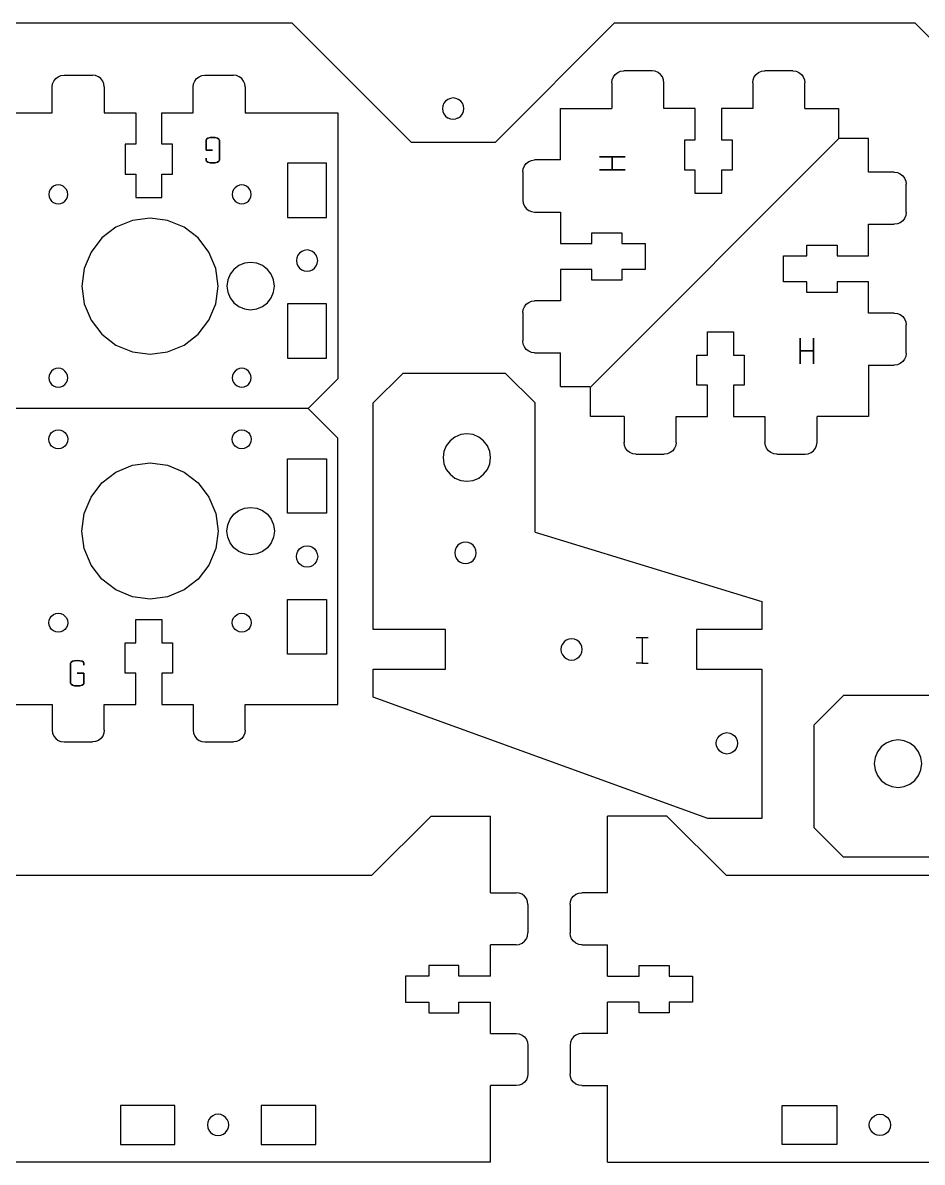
# Model space of a CAD drawing. Extents: x -950 to 1013, y 49 to 1405.
# Drawn here: x -221 to 210, y 49 to 594 of the extents above; entities that cross this region are included whole.
import ezdxf

# ---------------------------------------------------------------- set-up
doc = ezdxf.new("R2010")
doc.units = 0
doc.layers.get('0').update_dxf_attribs({"linetype": 'CONTINUOUS'})

msp = doc.modelspace()

# ---------------------------------------------------------------- linework, layer by layer
at = {"color": 4}
for points in [[(-235.699231, 594.461693), (-91.908689, 594.461693)], [(-34.783358, 537.336363), (-91.908689, 594.461693)], [(62.714801, 594.461693), (5.589474, 537.336363)], [(62.714801, 594.461693), (206.505343, 594.461693)], [(263.198239, 537.768805), (206.505343, 594.461693)], [(-34.783358, 537.336363), (5.589474, 537.336363)]]:
    msp.add_lwpolyline(points, dxfattribs=at)
at = {"color": 5}
for points in [[(-204.947504, 567.709197), (-203.773351, 568.610155)], [(-203.773351, 568.610155), (-202.406031, 569.176515)], [(-202.406031, 569.176515), (-200.938711, 569.369699), (-187.332423, 569.369699)], [(-185.865103, 569.176515), (-187.332423, 569.369699)], [(-184.497775, 568.610155), (-185.865103, 569.176515)], [(-183.323625, 567.709197), (-184.497775, 568.610155)], [(-137.482968, 567.709197), (-136.308815, 568.610155)], [(-136.308815, 568.610155), (-134.941487, 569.176515)], [(-134.941487, 569.176515), (-133.474167, 569.369699), (-119.867887, 569.369699)], [(-118.400567, 569.176515), (-119.867887, 569.369699)], [(-117.033239, 568.610155), (-118.400567, 569.176515)], [(-115.859095, 567.709197), (-117.033239, 568.610155)], [(61.573487, 567.206283), (62.139846, 568.573611)], [(62.139846, 568.573611), (63.040807, 569.747755)], [(63.040807, 569.747755), (64.214952, 570.648717)], [(64.214952, 570.648717), (65.58228, 571.215076)], [(65.58228, 571.215076), (67.0496, 571.408251)], [(82.123209, 571.215076), (80.655888, 571.408251), (67.0496, 571.408251)], [(83.490528, 570.648717), (82.123209, 571.215076)], [(84.664681, 569.747755), (83.490528, 570.648717)], [(85.565634, 568.573611), (84.664681, 569.747755)], [(86.132002, 567.206283), (85.565634, 568.573611)], [(129.038018, 567.206283), (129.604385, 568.573611)], [(129.604385, 568.573611), (130.505335, 569.747755)], [(130.505335, 569.747755), (131.679487, 570.648717)], [(131.679487, 570.648717), (133.046816, 571.215076)], [(133.046816, 571.215076), (134.514136, 571.408251)], [(148.120424, 571.408251), (134.514136, 571.408251)], [(148.120424, 571.408251), (149.587744, 571.215076)], [(149.587744, 571.215076), (150.955064, 570.648717)], [(150.955064, 570.648717), (152.129217, 569.747755)], [(152.129217, 569.747755), (153.030175, 568.573611)], [(153.030175, 568.573611), (153.596537, 567.206283)], [(-206.608, 563.700405), (-206.414824, 565.167725)], [(-206.608, 551.369699), (-206.608, 563.700405)], [(-206.414824, 565.167725), (-205.848456, 566.535053)], [(-205.848456, 566.535053), (-204.947504, 567.709197)], [(-182.422673, 566.535053), (-183.323625, 567.709197)], [(-181.856305, 565.167725), (-182.422673, 566.535053)], [(-181.663129, 563.700405), (-181.856305, 565.167725)], [(-181.663129, 563.700405), (-181.663129, 551.369699)], [(-139.143464, 563.700405), (-138.950289, 565.167725)], [(-139.143464, 551.369699), (-139.143464, 563.700405)], [(-138.950289, 565.167725), (-138.383921, 566.535053)], [(-138.383921, 566.535053), (-137.482968, 567.709197)], [(-114.958137, 566.535053), (-115.859095, 567.709197)], [(-114.391778, 565.167725), (-114.958137, 566.535053)], [(-114.198594, 563.700405), (-114.391778, 565.167725)], [(-114.198594, 563.700405), (-114.198594, 551.369699)], [(61.380312, 565.738962), (61.573487, 567.206283)], [(61.380312, 565.738962), (61.380312, 553.40826)], [(86.325177, 565.738962), (86.132002, 567.206283)], [(86.325177, 553.40826), (86.325177, 565.738962)], [(128.844839, 565.738962), (129.038018, 567.206283)], [(128.844839, 565.738962), (128.844839, 553.40826)], [(153.596537, 567.206283), (153.789713, 565.738962)], [(153.789713, 553.40826), (153.789713, 565.738962)], [(36.718898, 528.746837), (36.718898, 553.40826)], [(36.718898, 553.40826), (61.380312, 553.40826)], [(101.348793, 553.40826), (86.325177, 553.40826)], [(101.348793, 538.384643), (101.348793, 553.40826)], [(128.844839, 553.40826), (113.82124, 553.40826)], [(113.82124, 553.40826), (113.82124, 538.384643)], [(153.789713, 553.40826), (169.939032, 553.40826)], [(169.939032, 553.40826), (169.939032, 539.23142)], [(-251.324535, 409.637461), (-251.324526, 551.369699), (-206.608, 551.369699)], [(-181.663129, 551.369699), (-166.639527, 551.369699)], [(-166.639527, 551.369699), (-166.639527, 536.346085)], [(-154.167072, 551.369699), (-139.143464, 551.369699)], [(-149.064721, 536.346085), (-154.167072, 536.346085), (-154.167072, 551.369699)], [(-114.198594, 551.369699), (-69.907292, 551.369699)], [(-69.907292, 551.369699), (-69.907292, 423.810683)], [(-166.639527, 536.346085), (-171.741889, 536.346085)], [(-171.741889, 536.346085), (-171.741889, 521.889395), (-166.639527, 521.889395)], [(-149.064721, 521.889395), (-149.064721, 536.346085)], [(96.246431, 523.927956), (96.246431, 538.384643)], [(96.246431, 538.384643), (101.348793, 538.384643)], [(113.82124, 538.384643), (118.923599, 538.384643)], [(118.923599, 538.384643), (118.923599, 523.927956)], [(184.297961, 538.990747), (170.113399, 538.990747)], [(184.297961, 522.853203), (184.297961, 538.990747)], [(18.718903, 523.077548), (18.912082, 524.544869)], [(18.912082, 524.544869), (19.478441, 525.912188)], [(19.478441, 525.912188), (20.379398, 527.086341)], [(20.379398, 527.086341), (21.553551, 527.98729)], [(21.553551, 527.98729), (22.920871, 528.553661)], [(22.920871, 528.553661), (24.388191, 528.746837)], [(36.718898, 528.746837), (24.388191, 528.746837)], [(-166.639527, 521.889395), (-166.639527, 510.692548)], [(-154.167072, 510.692548), (-154.167072, 521.889395)], [(-154.167072, 521.889395), (-149.064721, 521.889395)], [(18.718903, 523.077548), (18.718903, 509.47126)], [(101.348793, 523.927956), (96.246431, 523.927956)], [(101.348793, 512.731109), (101.348793, 523.927956)], [(113.82124, 523.927956), (113.82124, 512.731109)], [(118.923599, 523.927956), (113.82124, 523.927956)], [(196.628664, 522.853203), (184.297961, 522.853203)], [(196.628664, 522.853203), (198.095984, 522.660028)], [(198.095984, 522.660028), (199.463304, 522.093668)], [(199.463304, 522.093668), (200.637456, 521.192707)], [(200.637456, 521.192707), (201.538409, 520.018563)], [(201.538409, 520.018563), (202.104777, 518.651235)], [(202.104777, 518.651235), (202.297952, 517.183917)], [(202.297952, 503.577635), (202.297952, 517.183917)], [(-166.639527, 510.692548), (-154.167072, 510.692548)], [(18.718903, 509.47126), (18.912082, 508.00394)], [(18.912082, 508.00394), (19.478441, 506.636612)], [(113.82124, 512.731109), (101.348793, 512.731109)], [(19.478441, 506.636612), (20.379398, 505.462459)], [(20.379398, 505.462459), (21.553551, 504.561506)], [(21.553551, 504.561506), (22.920871, 503.995139)], [(22.920871, 503.995139), (24.388191, 503.801963), (36.718898, 503.801963)], [(36.718898, 503.801963), (36.718898, 488.778364)], [(202.297952, 503.577635), (202.104777, 502.110315)], [(184.297961, 497.908341), (196.628664, 497.908341)], [(184.297961, 482.884725), (184.297961, 497.908341)], [(198.095984, 498.101517), (196.628664, 497.908341)], [(199.463304, 498.667884), (198.095984, 498.101517)], [(200.637456, 499.568837), (199.463304, 498.667884)], [(201.538409, 500.742986), (200.637456, 499.568837)], [(202.104777, 502.110315), (201.538409, 500.742986)], [(51.742511, 493.880723), (66.199201, 493.880723)], [(51.742511, 488.778364), (51.742511, 493.880723)], [(66.199201, 493.880723), (66.199201, 488.778364)], [(36.718898, 488.778364), (51.742511, 488.778364)], [(66.199201, 488.778364), (77.396057, 488.778364)], [(77.396057, 488.778364), (77.396057, 476.305917)], [(154.817657, 482.884725), (154.817657, 487.987084), (169.274336, 487.987084)], [(169.274336, 487.987084), (169.274336, 482.884725)], [(143.620801, 482.884725), (154.817657, 482.884725)], [(143.620801, 470.412275), (143.620801, 482.884725)], [(169.274336, 482.884725), (184.297961, 482.884725)], [(36.718898, 476.305917), (36.718898, 461.282301)], [(51.742511, 476.305917), (36.718898, 476.305917)], [(51.742511, 471.203555), (51.742511, 476.305917)], [(77.396057, 476.305917), (66.199201, 476.305917)], [(66.199201, 476.305917), (66.199201, 471.203555)], [(66.199201, 471.203555), (51.742511, 471.203555)], [(154.817657, 470.412275), (143.620801, 470.412275)], [(154.817657, 465.309916), (154.817657, 470.412275)], [(184.297961, 470.412275), (169.274336, 470.412275)], [(169.274336, 470.412275), (169.274336, 465.309916)], [(184.297961, 455.388676), (184.297961, 470.412275)], [(169.274336, 465.309916), (154.817657, 465.309916)], [(19.478441, 458.447653), (20.379398, 459.621805)], [(20.379398, 459.621805), (21.553551, 460.522755)], [(21.553551, 460.522755), (22.920871, 461.089122)], [(22.920871, 461.089122), (24.388191, 461.282301)], [(36.718898, 461.282301), (24.388191, 461.282301)], [(18.718903, 455.613004), (18.912082, 457.080333)], [(18.718903, 455.613004), (18.718903, 442.006725)], [(18.912082, 457.080333), (19.478441, 458.447653)], [(196.628664, 455.388676), (184.297961, 455.388676)], [(196.628664, 455.388676), (198.095984, 455.1955)], [(198.095984, 455.1955), (199.463304, 454.629133)], [(199.463304, 454.629133), (200.637456, 453.72818)], [(200.637456, 453.72818), (201.538409, 452.554027)], [(201.538409, 452.554027), (202.104777, 451.186699)], [(202.104777, 451.186699), (202.297952, 449.719379)], [(202.297952, 436.113091), (202.297952, 449.719379)], [(107.195607, 435.262683), (107.195607, 446.45953)], [(107.195607, 446.45953), (119.668065, 446.45953)], [(119.668065, 446.45953), (119.668065, 435.262683)], [(18.912082, 440.539404), (18.718903, 442.006725)], [(19.478441, 439.172076), (18.912082, 440.539404)], [(20.379398, 437.997932), (19.478441, 439.172076)], [(21.553551, 437.096971), (20.379398, 437.997932)], [(22.920871, 436.530611), (21.553551, 437.096971)], [(24.388191, 436.337436), (22.920871, 436.530611)], [(24.388191, 436.337436), (36.718898, 436.337436)], [(36.718898, 420.199892), (36.718898, 436.337436)], [(102.093256, 420.805996), (102.093256, 435.262683)], [(102.093256, 435.262683), (107.195607, 435.262683)], [(119.668065, 435.262683), (124.770424, 435.262683)], [(124.770424, 435.262683), (124.770424, 420.805996)], [(200.637456, 432.104301), (199.463304, 431.20334)], [(201.538409, 433.278451), (200.637456, 432.104301)], [(202.104777, 434.64577), (201.538409, 433.278451)], [(202.297952, 436.113091), (202.104777, 434.64577)], [(-52.926638, 412.30118), (-38.721583, 426.506236)], [(10.41516, 426.506236), (-38.721583, 426.506236)], [(10.41516, 426.506236), (24.620207, 412.30118)], [(184.297961, 430.443805), (196.628664, 430.443805)], [(184.297961, 430.443805), (184.297961, 405.782379)], [(198.095984, 430.636981), (196.628664, 430.443805)], [(199.463304, 431.20334), (198.095984, 430.636981)], [(-69.907292, 423.810683), (-84.08052, 409.637461)], [(107.195607, 420.805996), (102.093256, 420.805996)], [(107.195607, 405.782379), (107.195607, 420.805996)], [(124.770424, 420.805996), (119.668065, 420.805996)], [(119.668065, 420.805996), (119.668065, 405.782379)], [(36.718898, 420.199892), (50.903456, 420.199892)], [(51.077838, 405.782379), (51.077838, 419.959219)], [(-69.911056, 395.46538), (-84.084278, 409.638603)], [(-52.926638, 303.773925), (-52.926638, 412.30118)], [(24.620207, 350.454229), (24.620207, 412.30118)], [(67.227157, 405.782379), (51.077838, 405.782379)], [(67.227157, 405.782379), (67.227157, 393.451677)], [(92.172016, 393.451677), (92.172016, 405.782379)], [(92.172016, 405.782379), (107.195607, 405.782379)], [(119.668065, 405.782379), (134.691682, 405.782379)], [(134.691682, 405.782379), (134.691682, 393.451677)], [(159.443368, 391.984356), (159.636543, 393.451677), (159.636543, 405.782379)], [(184.297961, 405.782379), (159.636543, 405.782379)], [(-69.911056, 267.906365), (-69.911056, 395.46538)], [(67.420332, 391.984356), (67.227157, 393.451677)], [(92.172016, 393.451677), (91.978832, 391.984356)], [(134.884857, 391.984356), (134.691682, 393.451677)], [(67.986692, 390.617028), (67.420332, 391.984356)], [(68.887653, 389.442884), (67.986692, 390.617028)], [(70.061797, 388.541922), (68.887653, 389.442884)], [(71.429125, 387.975563), (70.061797, 388.541922)], [(72.896446, 387.782388), (71.429125, 387.975563)], [(72.896446, 387.782388), (86.502719, 387.782388)], [(87.970039, 387.975563), (86.502719, 387.782388)], [(89.337367, 388.541922), (87.970039, 387.975563)], [(90.511512, 389.442884), (89.337367, 388.541922)], [(91.412473, 390.617028), (90.511512, 389.442884)], [(91.978832, 391.984356), (91.412473, 390.617028)], [(135.451225, 390.617028), (134.884857, 391.984356)], [(136.352177, 389.442884), (135.451225, 390.617028)], [(137.526327, 388.541922), (136.352177, 389.442884)], [(138.893646, 387.975563), (137.526327, 388.541922)], [(140.360975, 387.782388), (138.893646, 387.975563)], [(140.360975, 387.782388), (153.967255, 387.782388)], [(153.967255, 387.782388), (155.434575, 387.975563)], [(155.434575, 387.975563), (156.801903, 388.541922)], [(156.801903, 388.541922), (157.976047, 389.442884)], [(157.976047, 389.442884), (158.877009, 390.617028)], [(158.877009, 390.617028), (159.443368, 391.984356)], [(24.620207, 350.454229), (133.228976, 317.127317)], [(133.228976, 317.127317), (133.228976, 303.773925)], [(-166.643289, 297.386677), (-166.643289, 308.583525)], [(-166.643289, 308.583525), (-154.170839, 308.583525)], [(-154.170839, 308.583525), (-154.170839, 297.386677)], [(-18.27904, 303.773925), (-52.926638, 303.773925)], [(-18.27904, 284.740421), (-18.27904, 303.773925)], [(101.984224, 303.773925), (101.984224, 284.740421)], [(133.228976, 303.773925), (101.984224, 303.773925)], [(-171.745648, 282.929987), (-171.745648, 297.386677)], [(-171.745648, 297.386677), (-166.643289, 297.386677)], [(-154.170839, 297.386677), (-149.06848, 297.386677)], [(-149.06848, 297.386677), (-149.06848, 282.929987)], [(-52.926638, 284.740421), (-18.27904, 284.740421)], [(-52.926638, 271.387035), (-52.926638, 284.740421)], [(101.984224, 284.740421), (133.248073, 284.740421)], [(133.248073, 284.740421), (133.248073, 213.162307)], [(-166.643289, 282.929987), (-171.745648, 282.929987)], [(-166.643289, 267.906365), (-166.643289, 282.929987)], [(-154.170839, 282.929987), (-154.170839, 267.906365)], [(-149.06848, 282.929987), (-154.170839, 282.929987)], [(-206.611762, 267.906365), (-206.611762, 255.575668)], [(-181.666888, 255.575668), (-181.666888, 267.906365)], [(-181.666888, 267.906365), (-166.643289, 267.906365)], [(-154.170839, 267.906365), (-139.147222, 267.906365)], [(-139.147222, 267.906365), (-139.147222, 255.575668)], [(-114.202352, 267.906365), (-69.911056, 267.906365)], [(-114.202352, 255.575668), (-114.202352, 267.906365)], [(107.394871, 213.162307), (-52.926638, 271.387035)], [(158.088047, 257.971612), (172.293103, 272.176668)], [(234.140057, 272.176668), (172.293103, 272.176668)], [(158.088047, 257.971612), (158.088047, 208.834875)], [(-206.611762, 255.575668), (-206.418583, 254.108347)], [(-206.418583, 254.108347), (-205.852215, 252.741019)], [(-205.852215, 252.741019), (-204.951262, 251.566869)], [(-204.951262, 251.566869), (-203.777113, 250.665917)], [(-183.327384, 251.566869), (-184.501536, 250.665917)], [(-182.426431, 252.741019), (-183.327384, 251.566869)], [(-181.860063, 254.108347), (-182.426431, 252.741019)], [(-181.666888, 255.575668), (-181.860063, 254.108347)], [(-139.147222, 255.575668), (-138.954047, 254.108347)], [(-138.954047, 254.108347), (-138.387679, 252.741019)], [(-138.387679, 252.741019), (-137.486727, 251.566869)], [(-137.486727, 251.566869), (-136.312577, 250.665917)], [(-115.862856, 251.566869), (-117.037001, 250.665917)], [(-114.961895, 252.741019), (-115.862848, 251.566869)], [(-114.395527, 254.108347), (-114.961895, 252.741019)], [(-114.202352, 255.575668), (-114.395536, 254.108347)], [(-203.777113, 250.665917), (-202.409793, 250.099549)], [(-202.409793, 250.099549), (-200.942473, 249.90637), (-187.336185, 249.90637)], [(-185.868856, 250.099549), (-187.336185, 249.90637)], [(-184.501536, 250.665917), (-185.868856, 250.099549)], [(-136.312577, 250.665917), (-134.945249, 250.099549)], [(-134.945249, 250.099549), (-133.477929, 249.90637), (-119.871649, 249.90637)], [(-118.404329, 250.099549), (-119.871649, 249.90637)], [(-117.037001, 250.665917), (-118.404329, 250.099549)], [(-53.496586, 186.03049), (-25.150127, 214.376939), (3.196321, 214.376939)], [(3.196321, 177.668283), (3.196321, 214.376939)], [(87.710049, 214.376939), (59.363592, 214.376939)], [(59.363592, 177.668283), (59.363592, 214.376939)], [(87.710049, 214.376939), (116.056497, 186.03049)], [(133.248073, 213.162307), (107.394871, 213.162307)], [(172.293103, 194.629819), (158.088047, 208.834875)], [(280.820362, 194.629819), (172.293103, 194.629819)], [(-365.468286, 186.03049), (-53.496586, 186.03049)], [(116.056497, 186.03049), (428.028199, 186.03049)], [(3.196321, 177.668283), (15.527024, 177.668283)], [(16.994344, 177.475108), (15.527024, 177.668283)], [(18.361673, 176.90874), (16.994344, 177.475108)], [(19.535817, 176.007779), (18.361673, 176.90874)], [(20.436775, 174.833637), (19.535817, 176.007779)], [(21.003142, 173.466309), (20.436775, 174.833637)], [(41.556776, 173.466309), (42.123135, 174.833637)], [(42.123135, 174.833637), (43.024096, 176.007779)], [(43.024096, 176.007779), (44.19824, 176.90874)], [(44.19824, 176.90874), (45.565569, 177.475108)], [(45.565569, 177.475108), (47.032889, 177.668283)], [(59.363592, 177.668283), (47.032889, 177.668283)], [(21.196321, 171.998989), (21.003142, 173.466309)], [(21.196321, 171.998989), (21.196321, 158.392701)], [(41.363592, 171.998989), (41.556776, 173.466309)], [(41.363592, 171.998989), (41.363592, 158.392701)], [(21.003142, 156.925381), (21.196321, 158.392701)], [(41.556776, 156.925381), (41.363592, 158.392701)], [(15.527024, 152.723413), (16.994344, 152.916588)], [(16.994344, 152.916588), (18.361673, 153.482956)], [(18.361673, 153.482956), (19.535817, 154.383908)], [(19.535817, 154.383908), (20.436775, 155.558061)], [(20.436775, 155.558061), (21.003142, 156.925381)], [(42.123135, 155.558061), (41.556776, 156.925381)], [(43.024096, 154.383908), (42.123135, 155.558061)], [(44.19824, 153.482956), (43.024096, 154.383908)], [(45.565569, 152.916588), (44.19824, 153.482956)], [(47.032889, 152.723413), (45.565569, 152.916588)], [(15.527024, 152.723413), (3.196321, 152.723413)], [(3.196321, 137.699813), (3.196321, 152.723413)], [(47.032889, 152.723413), (59.363592, 152.723413)], [(59.363592, 137.699813), (59.363592, 152.723413)], [(-11.827295, 142.802173), (-26.283982, 142.802173)], [(-26.283982, 142.802173), (-26.283982, 137.699813)], [(-11.827295, 137.699813), (-11.827295, 142.802173)], [(74.387208, 137.699813), (74.387208, 142.802173)], [(74.387208, 142.802173), (88.843895, 142.802173)], [(88.843895, 142.802173), (88.843895, 137.699813)], [(-26.283982, 137.699813), (-37.480833, 137.699813)], [(-37.480833, 137.699813), (-37.480833, 125.227355)], [(3.196321, 137.699813), (-11.827295, 137.699813)], [(59.363592, 137.699813), (74.387208, 137.699813)], [(88.843895, 137.699813), (100.040743, 137.699813)], [(100.040743, 137.699813), (100.040743, 125.227355)], [(-37.480833, 125.227355), (-26.283982, 125.227355)], [(-26.283982, 125.227355), (-26.283982, 120.124996)], [(-26.283982, 120.124996), (-11.827295, 120.124996)], [(-11.827295, 125.227355), (3.196321, 125.227355)], [(-11.827295, 120.124996), (-11.827295, 125.227355)], [(3.196321, 110.203739), (3.196321, 125.227355)], [(59.363592, 110.203739), (59.363592, 125.227355)], [(74.387208, 125.227355), (59.363592, 125.227355)], [(74.387208, 120.124996), (74.387208, 125.227355)], [(88.843895, 120.124996), (74.387208, 120.124996)], [(88.843895, 125.227355), (88.843895, 120.124996)], [(100.040743, 125.227355), (88.843895, 125.227355)], [(3.196321, 110.203739), (15.527024, 110.203739)], [(15.527024, 110.203739), (16.994344, 110.010563)], [(16.994344, 110.010563), (18.361673, 109.444204)], [(18.361673, 109.444204), (19.535817, 108.543243)], [(44.19824, 109.444204), (43.024096, 108.543243)], [(45.565569, 110.010563), (44.19824, 109.444204)], [(47.032889, 110.203739), (45.565569, 110.010563)], [(59.363592, 110.203739), (47.032889, 110.203739)], [(19.535817, 108.543243), (20.436775, 107.369099)], [(20.436775, 107.369099), (21.003142, 106.00177)], [(21.003142, 106.00177), (21.196321, 104.534453), (21.196321, 90.928171)], [(41.556776, 106.00177), (41.363592, 104.534453), (41.363592, 90.928171)], [(42.123135, 107.369099), (41.556776, 106.00177)], [(43.024096, 108.543243), (42.123135, 107.369099)], [(20.436775, 88.093525), (19.535817, 86.919373)], [(21.003142, 89.460845), (20.436775, 88.093525)], [(21.196321, 90.928171), (21.003142, 89.460845)], [(41.556776, 89.460845), (41.363592, 90.928171)], [(42.123135, 88.093525), (41.556776, 89.460845)], [(43.024096, 86.919373), (42.123135, 88.093525)], [(16.994344, 85.452052), (15.527024, 85.258877), (3.196321, 85.258877)], [(3.196321, 48.550226), (3.196321, 85.258877)], [(18.361673, 86.01842), (16.994344, 85.452052)], [(19.535817, 86.919373), (18.361673, 86.01842)], [(44.19824, 86.01842), (43.024096, 86.919373)], [(45.565569, 85.452052), (44.19824, 86.01842)], [(47.032889, 85.258877), (45.565569, 85.452052)], [(47.032889, 85.258877), (59.363592, 85.258877)], [(59.363592, 48.550226), (59.363592, 85.258877)], [(3.196321, 48.550226), (-931.952959, 48.550226)], [(59.363592, 48.550226), (994.512881, 48.550226)]]:
    msp.add_lwpolyline(points, dxfattribs=at)
at = {"color": 7}
for points in [[(-18.204857, 556.937836), (-19.015718, 555.8811), (-19.525447, 554.650509), (-19.699305, 553.329924), (-19.525447, 552.009331), (-19.015718, 550.77874), (-18.204857, 549.722004), (-17.243456, 549.002668), (-17.148126, 548.911148), (-15.917536, 548.401419), (-14.596942, 548.227557), (-13.276361, 548.401419)], [(-12.045767, 548.911148), (-10.989031, 549.722004), (-10.178166, 550.77874), (-9.668441, 552.009331), (-9.494583, 553.329924), (-9.668441, 554.650509), (-10.178166, 555.8811), (-10.989031, 556.937836), (-12.045767, 557.748692), (-13.276361, 558.258421), (-14.596942, 558.432284), (-15.917536, 558.258421), (-17.148126, 557.748692), (-18.204857, 556.937836)], [(-12.045767, 548.911148), (-13.276361, 548.401419)], [(170.113399, 538.990747), (51.077838, 419.959219)], [(-93.945073, 527.275219), (-93.945073, 501.196493)], [(-75.236403, 527.275219), (-93.945073, 527.275219)], [(-75.236403, 501.196493), (-75.236403, 527.275219)], [(-208.083398, 513.425461), (-208.237935, 512.251602)], [(-207.630303, 514.519325), (-208.083398, 513.425461)], [(-206.909544, 515.458636), (-207.630303, 514.519325)], [(-205.970224, 516.179404), (-206.909544, 515.458636)], [(-204.87636, 516.632491), (-205.970224, 516.179404)], [(-203.702505, 516.787036), (-204.87636, 516.632491)], [(-202.528647, 516.632491), (-203.702505, 516.787036)], [(-201.434791, 516.179404), (-202.528647, 516.632491)], [(-200.495472, 515.458636), (-201.434791, 516.179404)], [(-199.774704, 514.519325), (-200.495472, 515.458636)], [(-199.321617, 513.425461), (-199.774704, 514.519325)], [(-199.167072, 512.251602), (-199.321617, 513.425461)], [(-120.209409, 513.425461), (-120.363954, 512.251602)], [(-119.756318, 514.519325), (-120.209409, 513.425461)], [(-119.035554, 515.458636), (-119.756318, 514.519325)], [(-118.096231, 516.179404), (-119.035554, 515.458636)], [(-117.002375, 516.632491), (-118.096231, 516.179404)], [(-115.82852, 516.787036), (-117.002375, 516.632491)], [(-114.654665, 516.632491), (-115.82852, 516.787036)], [(-113.560801, 516.179404), (-114.654665, 516.632491)], [(-112.621487, 515.458636), (-113.560801, 516.179404)], [(-111.900719, 514.519325), (-112.621487, 515.458636)], [(-111.447632, 513.425461), (-111.900719, 514.519325)], [(-111.293087, 512.251602), (-111.447632, 513.425461)], [(-208.237935, 512.251602), (-208.083398, 511.077748)], [(-208.083398, 511.077748), (-207.630303, 509.983892)], [(-207.630303, 509.983892), (-206.909544, 509.044573)], [(-206.909544, 509.044573), (-205.970224, 508.323804)], [(-205.970224, 508.323804), (-204.87636, 507.870717)], [(-204.87636, 507.870717), (-203.702505, 507.716173)], [(-203.702505, 507.716173), (-202.528647, 507.870717)], [(-202.528647, 507.870717), (-201.434791, 508.323804)], [(-201.434791, 508.323804), (-200.495472, 509.044573)], [(-200.495472, 509.044573), (-199.774704, 509.983892)], [(-199.774704, 509.983892), (-199.321617, 511.077748)], [(-199.321617, 511.077748), (-199.167072, 512.251602)], [(-120.363954, 512.251602), (-120.209409, 511.077748)], [(-120.209409, 511.077748), (-119.756318, 509.983892)], [(-119.756318, 509.983892), (-119.035554, 509.044573)], [(-119.035554, 509.044573), (-118.096231, 508.323804)], [(-118.096231, 508.323804), (-117.002375, 507.870717)], [(-117.002375, 507.870717), (-115.82852, 507.716173)], [(-115.82852, 507.716173), (-114.654665, 507.870717)], [(-114.654665, 507.870717), (-113.560801, 508.323804)], [(-113.560801, 508.323804), (-112.621487, 509.044573)], [(-112.621487, 509.044573), (-111.900719, 509.983892)], [(-111.900719, 509.983892), (-111.447632, 511.077748)], [(-111.447632, 511.077748), (-111.293087, 512.251602)], [(-168.202598, 499.802261), (-176.064721, 496.545667)], [(-159.765511, 500.913029), (-168.202598, 499.802261)], [(-151.328424, 499.802261), (-159.765511, 500.913029)], [(-143.466304, 496.545667), (-151.328424, 499.802261)], [(-93.945073, 501.196493), (-75.236403, 501.196493)], [(-182.816073, 491.365171), (-187.996566, 484.613819)], [(-176.064721, 496.545667), (-182.816073, 491.365171)], [(-136.714952, 491.365171), (-143.466304, 496.545667)], [(-131.534456, 484.613819), (-136.714952, 491.365171)], [(-187.996566, 484.613819), (-191.253169, 476.751699)], [(-128.277865, 476.751699), (-131.534456, 484.613819)], [(-89.523961, 481.825437), (-89.697982, 480.50358)], [(-89.697982, 480.50358), (-89.523961, 479.18173)], [(-89.013745, 483.057213), (-89.523961, 481.825437)], [(-88.202103, 484.114955), (-89.013745, 483.057213)], [(-87.144361, 484.926597), (-88.202103, 484.114955)], [(-85.912582, 485.436813), (-87.144361, 484.926597)], [(-84.590736, 485.610837), (-85.912582, 485.436813)], [(-83.268878, 485.436813), (-84.590736, 485.610837)], [(-82.037103, 484.926597), (-83.268878, 485.436813)], [(-80.979361, 484.114955), (-82.037103, 484.926597)], [(-80.16772, 483.057213), (-80.979361, 484.114955)], [(-79.657506, 481.825437), (-80.16772, 483.057213)], [(-79.483478, 480.50358), (-79.657506, 481.825437)], [(-79.657506, 479.18173), (-79.483478, 480.50358)], [(-191.253169, 476.751699), (-192.363928, 468.314612)], [(-127.167098, 468.314612), (-128.277865, 476.751699)], [(-119.594138, 476.332197), (-121.396048, 473.9839)], [(-114.511193, 479.266835), (-117.24584, 478.134108), (-119.594138, 476.332197)], [(-111.576552, 479.653189), (-114.511193, 479.266835)], [(-108.641911, 479.266835), (-111.576552, 479.653189)], [(-105.907263, 478.134108), (-108.641911, 479.266835)], [(-103.558969, 476.332197), (-105.907263, 478.134108)], [(-101.757056, 473.9839), (-103.558969, 476.332197)], [(-89.523961, 479.18173), (-89.013745, 477.949955)], [(-89.013745, 477.949955), (-88.202103, 476.892213)], [(-88.202103, 476.892213), (-87.144361, 476.080571)], [(-87.144361, 476.080571), (-85.912582, 475.570355)], [(-85.912582, 475.570355), (-84.590736, 475.39633)], [(-84.590736, 475.39633), (-83.268878, 475.570355)], [(-83.268878, 475.570355), (-82.037103, 476.080571)], [(-82.037103, 476.080571), (-80.979361, 476.892213)], [(-80.979361, 476.892213), (-80.16772, 477.949955)], [(-80.16772, 477.949955), (-79.657506, 479.18173)], [(-122.528775, 471.249253), (-122.915129, 468.314612)], [(-121.396048, 473.9839), (-122.528775, 471.249253)], [(-100.624329, 471.249253), (-101.757056, 473.9839)], [(-100.237975, 468.314612), (-100.624329, 471.249253)], [(-192.363928, 468.314612), (-191.253169, 459.877524)], [(-128.277865, 459.877524), (-127.167098, 468.314612)], [(-122.915129, 468.314612), (-122.528775, 465.379971)], [(-122.528775, 465.379971), (-121.396048, 462.645323)], [(-103.558969, 460.297021), (-101.757056, 462.645323), (-100.624329, 465.379971)], [(-100.624329, 465.379971), (-100.237975, 468.314612)], [(-191.253169, 459.877524), (-187.996566, 452.015405)], [(-131.534456, 452.015405), (-128.277865, 459.877524)], [(-121.396048, 462.645323), (-119.594138, 460.297021)], [(-119.594138, 460.297021), (-117.24584, 458.495116), (-114.511193, 457.362389)], [(-105.907263, 458.495116), (-103.558969, 460.297021)], [(-93.945073, 459.810683), (-93.945073, 433.731949)], [(-75.236403, 459.810683), (-93.945073, 459.810683)], [(-75.236403, 433.731949), (-75.236403, 459.810683)], [(-114.511193, 457.362389), (-111.576552, 456.976029)], [(-111.576552, 456.976029), (-108.641911, 457.362389)], [(-108.641911, 457.362389), (-105.907263, 458.495116)], [(-187.996566, 452.015405), (-182.816073, 445.264053)], [(-136.714952, 445.264053), (-131.534456, 452.015405)], [(-182.816073, 445.264053), (-176.064721, 440.083557)], [(-143.466304, 440.083557), (-136.714952, 445.264053)], [(-176.064721, 440.083557), (-168.202598, 436.826957)], [(-168.202598, 436.826957), (-159.765511, 435.716195)], [(-159.765511, 435.716195), (-151.328424, 436.826957)], [(-151.328424, 436.826957), (-143.466304, 440.083557)], [(-93.945073, 433.731949), (-75.236403, 433.731949)], [(-207.630303, 426.645332), (-208.083398, 425.551476)], [(-206.909544, 427.584651), (-207.630303, 426.645332)], [(-205.970224, 428.305411), (-206.909544, 427.584651)], [(-204.87636, 428.758509), (-205.970224, 428.305411)], [(-203.702505, 428.913042), (-204.87636, 428.758509)], [(-202.528647, 428.758509), (-203.702505, 428.913042)], [(-201.434791, 428.305411), (-202.528647, 428.758509)], [(-200.495472, 427.584651), (-201.434791, 428.305411)], [(-199.774704, 426.645332), (-200.495472, 427.584651)], [(-199.321617, 425.551476), (-199.774704, 426.645332)], [(-119.756318, 426.645332), (-120.209409, 425.551476)], [(-119.035554, 427.584651), (-119.756318, 426.645332)], [(-118.096231, 428.305411), (-119.035554, 427.584651)], [(-117.002375, 428.758509), (-118.096231, 428.305411)], [(-115.82852, 428.913042), (-117.002375, 428.758509)], [(-114.654665, 428.758509), (-115.82852, 428.913042)], [(-113.560801, 428.305411), (-114.654665, 428.758509)], [(-112.621487, 427.584651), (-113.560801, 428.305411)], [(-111.900719, 426.645332), (-112.621487, 427.584651)], [(-111.447632, 425.551476), (-111.900719, 426.645332)], [(-208.083398, 425.551476), (-208.237935, 424.377621)], [(-208.237935, 424.377621), (-208.083398, 423.203763)], [(-208.083398, 423.203763), (-207.630303, 422.109899)], [(-207.630303, 422.109899), (-206.909544, 421.170579)], [(-206.909544, 421.170579), (-205.970224, 420.44982)], [(-205.970224, 420.44982), (-204.87636, 419.996724)], [(-202.528647, 419.996724), (-201.434791, 420.44982)], [(-201.434791, 420.44982), (-200.495472, 421.170579)], [(-200.495472, 421.170579), (-199.774704, 422.109899)], [(-199.774704, 422.109899), (-199.321617, 423.203763)], [(-199.167072, 424.377621), (-199.321617, 425.551476)], [(-199.321617, 423.203763), (-199.167072, 424.377621)], [(-120.209409, 425.551476), (-120.363954, 424.377621)], [(-120.363954, 424.377621), (-120.209409, 423.203763)], [(-120.209409, 423.203763), (-119.756318, 422.109899)], [(-119.756318, 422.109899), (-119.035554, 421.170579)], [(-119.035554, 421.170579), (-118.096231, 420.44982)], [(-118.096231, 420.44982), (-117.002375, 419.996724)], [(-114.654665, 419.996724), (-113.560801, 420.44982)], [(-113.560801, 420.44982), (-112.621487, 421.170579)], [(-112.621487, 421.170579), (-111.900719, 422.109899)], [(-111.900719, 422.109899), (-111.447632, 423.203763)], [(-111.293087, 424.377621), (-111.447632, 425.551476)], [(-111.447632, 423.203763), (-111.293087, 424.377621)], [(-204.87636, 419.996724), (-203.702505, 419.842188)], [(-203.702505, 419.842188), (-202.528647, 419.996724)], [(-117.002375, 419.996724), (-115.82852, 419.842188)], [(-115.82852, 419.842188), (-114.654665, 419.996724)], [(-84.084278, 409.638603), (-251.328297, 409.638603), (-251.328288, 267.906365), (-206.611762, 267.906365)], [(-206.913305, 398.105493), (-205.973983, 398.826253)], [(-205.973983, 398.826253), (-204.880118, 399.279348)], [(-204.880118, 399.279348), (-203.706264, 399.433884)], [(-203.706264, 399.433884), (-202.532409, 399.279348)], [(-202.532409, 399.279348), (-201.438553, 398.826253)], [(-201.438553, 398.826253), (-200.499234, 398.105493)], [(-119.039312, 398.105493), (-118.099993, 398.826253)], [(-118.099993, 398.826253), (-117.006137, 399.279348)], [(-117.006137, 399.279348), (-115.832279, 399.433884)], [(-115.832279, 399.433884), (-114.658424, 399.279348)], [(-114.658424, 399.279348), (-113.56456, 398.826253)], [(-113.56456, 398.826253), (-112.625249, 398.105493)], [(-208.241697, 394.898451), (-208.08716, 396.072309)], [(-208.08716, 393.724596), (-208.241697, 394.898451)], [(-208.08716, 396.072309), (-207.634065, 397.16617)], [(-207.634065, 392.63074), (-208.08716, 393.724596)], [(-207.634065, 397.16617), (-206.913305, 398.105493)], [(-200.499234, 398.105493), (-199.778465, 397.16617)], [(-199.778465, 397.16617), (-199.325375, 396.072309)], [(-199.325375, 393.724596), (-199.778465, 392.63074)], [(-199.325375, 396.072309), (-199.170834, 394.898451)], [(-199.170834, 394.898451), (-199.325375, 393.724596)], [(-120.367712, 394.898451), (-120.213167, 396.072309)], [(-120.213167, 393.724596), (-120.367712, 394.898451)], [(-120.213167, 396.072309), (-119.76008, 397.16617)], [(-119.76008, 392.63074), (-120.213167, 393.724596)], [(-119.76008, 397.16617), (-119.039312, 398.105493)], [(-112.625249, 398.105493), (-111.904481, 397.16617)], [(-111.904481, 397.16617), (-111.451391, 396.072309)], [(-111.451391, 393.724596), (-111.904481, 392.63074)], [(-111.451391, 396.072309), (-111.296849, 394.898451)], [(-111.296849, 394.898451), (-111.451391, 393.724596)], [(-13.733438, 376.322332), (-10.992648, 375.187059), (-8.051417, 374.799835), (-5.110183, 375.187059), (-2.369393, 376.322332), (-0.015823, 378.128285), (1.790135, 380.48186), (2.925408, 383.22265), (3.312632, 386.163876), (2.925408, 389.105107), (1.790135, 391.845901), (-0.015823, 394.199476), (-2.369393, 396.005429), (-5.110183, 397.140701), (-8.051417, 397.527925), (-10.992648, 397.140701), (-13.733438, 396.005429), (-16.087008, 394.199476), (-17.892966, 391.845901), (-19.028239, 389.105107), (-19.415455, 386.163876), (-19.028239, 383.22265), (-17.892966, 380.48186), (-16.087008, 378.128285), (-13.733438, 376.322332)], [(-206.913305, 391.691421), (-207.634065, 392.63074)], [(-205.973983, 390.970653), (-206.913305, 391.691421)], [(-204.880118, 390.517563), (-205.973983, 390.970653)], [(-203.706264, 390.363021), (-204.880118, 390.517563)], [(-202.532409, 390.517563), (-203.706264, 390.363021)], [(-201.438553, 390.970653), (-202.532409, 390.517563)], [(-200.499234, 391.691421), (-201.438553, 390.970653)], [(-199.778465, 392.63074), (-200.499234, 391.691421)], [(-119.039312, 391.691421), (-119.76008, 392.63074)], [(-118.099993, 390.970653), (-119.039312, 391.691421)], [(-117.006137, 390.517563), (-118.099993, 390.970653)], [(-115.832279, 390.363021), (-117.006137, 390.517563)], [(-114.658424, 390.517563), (-115.832279, 390.363021)], [(-113.56456, 390.970653), (-114.658424, 390.517563)], [(-112.625249, 391.691421), (-113.56456, 390.970653)], [(-111.904481, 392.63074), (-112.62524, 391.691421)], [(-176.06848, 379.192516), (-168.20636, 382.449107)], [(-168.20636, 382.449107), (-159.769273, 383.559877)], [(-159.769273, 383.559877), (-151.332185, 382.449107)], [(-151.332185, 382.449107), (-143.470063, 379.192516)], [(-93.948823, 385.544123), (-75.240158, 385.544123)], [(-93.948823, 359.465389), (-93.948823, 385.544123)], [(-75.240158, 385.544123), (-75.240158, 359.465389)], [(-182.819832, 374.012019), (-176.06848, 379.192516)], [(-143.470063, 379.192516), (-136.718711, 374.012019)], [(-188.000328, 367.260667), (-182.819832, 374.012019)], [(-136.718711, 374.012019), (-131.538218, 367.260667)], [(-191.256919, 359.398548), (-188.000328, 367.260667)], [(-131.538218, 367.260667), (-128.281623, 359.398548)], [(-119.597896, 358.979043), (-117.249599, 360.780957)], [(-117.249599, 360.780957), (-114.514951, 361.913684)], [(-114.514951, 361.913684), (-111.580314, 362.300037)], [(-111.580314, 362.300037), (-108.645673, 361.913684)], [(-108.645673, 361.913684), (-105.911025, 360.780957)], [(-105.911025, 360.780957), (-103.562728, 358.979043)], [(-192.367686, 350.96146), (-191.256919, 359.398548)], [(-128.281623, 359.398548), (-127.170856, 350.96146)], [(-122.532537, 353.896101), (-121.399806, 356.630749)], [(-121.399806, 356.630749), (-119.597896, 358.979043)], [(-103.562728, 358.979043), (-101.760818, 356.630749)], [(-101.760818, 356.630749), (-100.628087, 353.896101)], [(-75.240158, 359.465389), (-93.948823, 359.465389)], [(-191.256919, 342.524373), (-192.367686, 350.96146)], [(-127.170856, 350.96146), (-128.281623, 342.524373)], [(-122.918887, 350.96146), (-122.532537, 353.896101)], [(-122.532537, 348.02682), (-122.918887, 350.96146)], [(-100.628087, 353.896101), (-100.241736, 350.96146)], [(-100.241736, 350.96146), (-100.628087, 348.02682)], [(-121.399806, 345.292172), (-122.532537, 348.02682)], [(-119.597896, 342.943875), (-121.399806, 345.292172)], [(-101.760818, 345.292172), (-103.562728, 342.943875)], [(-100.628087, 348.02682), (-101.760818, 345.292172)], [(-13.655678, 339.208387), (-13.144807, 337.975036), (-12.332129, 336.915924), (-11.273023, 336.103242), (-10.039663, 335.592371), (-8.716113, 335.418123), (-7.39256, 335.592371), (-6.1592, 336.103242), (-5.100098, 336.915924), (-4.287416, 337.975036), (-3.776545, 339.208387), (-3.602296, 340.531949), (-3.776545, 341.855501), (-4.287416, 343.088853), (-5.100098, 344.147964), (-6.1592, 344.960643), (-7.39256, 345.471517), (-8.716113, 345.645762), (-10.039663, 345.471517), (-11.273023, 344.960643), (-12.332129, 344.147964), (-13.144807, 343.088853), (-13.655678, 341.855501), (-13.829936, 340.531949), (-13.655678, 339.208387)], [(-188.000328, 334.66225), (-191.256919, 342.524373)], [(-128.281623, 342.524373), (-131.538218, 334.66225)], [(-117.249599, 341.141964), (-119.597896, 342.943875)], [(-114.514951, 340.009237), (-117.249599, 341.141964)], [(-111.580314, 339.622883), (-114.514951, 340.009237)], [(-108.645673, 340.009237), (-111.580314, 339.622883)], [(-105.911025, 341.141964), (-108.645673, 340.009237)], [(-103.562728, 342.943875), (-105.911025, 341.141964)], [(-89.701744, 338.772484), (-89.52772, 340.094339)], [(-89.52772, 337.450635), (-89.701744, 338.772484)], [(-89.52772, 340.094339), (-89.017503, 341.326117)], [(-89.017503, 341.326117), (-88.205865, 342.383859)], [(-88.205865, 342.383859), (-87.14812, 343.195501)], [(-87.14812, 343.195501), (-85.916344, 343.705717)], [(-85.916344, 343.705717), (-84.594495, 343.879739)], [(-84.594495, 343.879739), (-83.27264, 343.705717)], [(-83.27264, 343.705717), (-82.040865, 343.195501)], [(-82.040865, 343.195501), (-80.98312, 342.383859)], [(-80.98312, 342.383859), (-80.171482, 341.326117)], [(-80.171482, 341.326117), (-79.661265, 340.094339)], [(-79.661265, 340.094339), (-79.48724, 338.772484)], [(-79.48724, 338.772484), (-79.661265, 337.450635)], [(-182.819832, 327.910901), (-188.000328, 334.66225)], [(-131.538218, 334.66225), (-136.718711, 327.910901)], [(-89.017503, 336.218859), (-89.52772, 337.450635)], [(-88.205865, 335.161117), (-89.017503, 336.218859)], [(-87.14812, 334.349476), (-88.205865, 335.161117)], [(-85.916344, 333.839259), (-87.14812, 334.349476)], [(-84.594495, 333.665235), (-85.916344, 333.839259)], [(-83.27264, 333.839259), (-84.594495, 333.665235)], [(-82.040865, 334.349476), (-83.27264, 333.839259)], [(-80.98312, 335.161117), (-82.040865, 334.349476)], [(-80.171482, 336.218859), (-80.98312, 335.161117)], [(-79.661265, 337.450635), (-80.171482, 336.218859)], [(-176.06848, 322.730405), (-182.819832, 327.910901)], [(-136.718711, 327.910901), (-143.470063, 322.730405)], [(-168.20636, 319.473811), (-176.06848, 322.730405)], [(-143.470063, 322.730405), (-151.332185, 319.473811)], [(-159.769273, 318.363044), (-168.20636, 319.473811)], [(-151.332185, 319.473811), (-159.769273, 318.363044)], [(-93.948823, 318.079579), (-75.240158, 318.079579)], [(-93.948823, 292.000853), (-93.948823, 318.079579)], [(-75.240158, 318.079579), (-75.240158, 292.000853)], [(-205.973983, 310.952268), (-204.880118, 311.405355)], [(-204.880118, 311.405355), (-203.706264, 311.5599)], [(-203.706264, 311.5599), (-202.532409, 311.405355)], [(-202.532409, 311.405355), (-201.438553, 310.952268)], [(-118.099993, 310.952268), (-117.006137, 311.405355)], [(-117.006137, 311.405355), (-115.832279, 311.5599)], [(-115.832279, 311.5599), (-114.658424, 311.405355)], [(-114.658424, 311.405355), (-113.56456, 310.952268)], [(-208.241697, 307.024466), (-208.08716, 308.198325)], [(-208.08716, 305.850611), (-208.241697, 307.024466)], [(-208.08716, 308.198325), (-207.634065, 309.29218)], [(-207.634065, 304.756747), (-208.08716, 305.850611)], [(-207.634065, 309.29218), (-206.913305, 310.2315)], [(-206.913305, 310.2315), (-205.973983, 310.952268)], [(-201.438553, 310.952268), (-200.499234, 310.2315)], [(-200.499234, 310.2315), (-199.778465, 309.29218)], [(-199.778465, 309.29218), (-199.325375, 308.198325)], [(-199.325375, 305.850611), (-199.778465, 304.756747)], [(-199.325375, 308.198325), (-199.170834, 307.024466)], [(-199.170834, 307.024466), (-199.325375, 305.850611)], [(-120.367712, 307.024466), (-120.213167, 308.198325)], [(-120.213167, 305.850611), (-120.367712, 307.024466)], [(-120.213167, 308.198325), (-119.76008, 309.29218)], [(-119.76008, 304.756747), (-120.213167, 305.850611)], [(-119.76008, 309.29218), (-119.039312, 310.2315)], [(-119.039312, 310.2315), (-118.099993, 310.952268)], [(-113.56456, 310.952268), (-112.625249, 310.2315)], [(-112.625249, 310.2315), (-111.904481, 309.29218)], [(-111.904481, 309.29218), (-111.451391, 308.198325)], [(-111.451391, 305.850611), (-111.904481, 304.756747)], [(-111.451391, 308.198325), (-111.296849, 307.024466)], [(-111.296849, 307.024466), (-111.451391, 305.850611)], [(-206.913305, 303.817428), (-207.634065, 304.756747)], [(-205.973983, 303.096668), (-206.913305, 303.817428)], [(-204.880118, 302.643573), (-205.973983, 303.096668)], [(-203.706264, 302.489037), (-204.880118, 302.643573)], [(-202.532409, 302.643573), (-203.706264, 302.489037)], [(-201.438553, 303.096668), (-202.532409, 302.643573)], [(-200.499234, 303.817428), (-201.438553, 303.096668)], [(-199.778465, 304.756747), (-200.499234, 303.817428)], [(-119.039312, 303.817428), (-119.76008, 304.756747)], [(-118.099993, 303.096668), (-119.039312, 303.817428)], [(-117.006137, 302.643573), (-118.099993, 303.096668)], [(-115.832279, 302.489037), (-117.006137, 302.643573)], [(-114.658424, 302.643573), (-115.832279, 302.489037)], [(-113.56456, 303.096668), (-114.658424, 302.643573)], [(-112.625249, 303.817428), (-113.56456, 303.096668)], [(-111.904481, 304.756747), (-112.62524, 303.817428)], [(44.655823, 298.685877), (43.422463, 299.196749), (42.098913, 299.370997), (40.77536, 299.196749), (39.542, 298.685877), (38.482898, 297.873187), (37.670216, 296.814084), (37.159345, 295.580724), (36.985096, 294.257171), (37.159345, 292.933619), (37.670216, 291.700259), (38.482898, 290.641156), (39.542, 289.828477), (40.77536, 289.317603), (42.098913, 289.143357), (43.422463, 289.317603), (44.655823, 289.828477), (45.714929, 290.641156), (46.527607, 291.700259), (47.038478, 292.933619), (47.212727, 294.257171), (47.038478, 295.580724), (46.527607, 296.814084), (45.714929, 297.873187), (44.655823, 298.685877)], [(-75.240158, 292.000853), (-93.948823, 292.000853)], [(111.546536, 250.566707), (112.057407, 251.800061)], [(112.057407, 251.800061), (112.870097, 252.859164)], [(112.870097, 252.859164), (113.9292, 253.671851)], [(113.9292, 253.671851), (115.162551, 254.182722)], [(115.162551, 254.182722), (116.486113, 254.356971)], [(116.486113, 254.356971), (117.809662, 254.182722)], [(117.809662, 254.182722), (119.043017, 253.671851)], [(119.043017, 253.671851), (120.102129, 252.859164)], [(120.102129, 252.859164), (120.914807, 251.800061)], [(120.914807, 251.800061), (121.425682, 250.566707)], [(111.372287, 249.243149), (111.546536, 250.566707)], [(111.546536, 247.919596), (111.372287, 249.243149)], [(112.057407, 246.686236), (111.546536, 247.919596)], [(112.870097, 245.627133), (112.057407, 246.686236)], [(120.914807, 246.686236), (120.102129, 245.627133)], [(121.425682, 247.919596), (120.914807, 246.686236)], [(121.425682, 250.566707), (121.599927, 249.243149)], [(121.599927, 249.243149), (121.425682, 247.919596)], [(190.394816, 247.540635), (188.588858, 245.18706)], [(192.748385, 249.346596), (190.394816, 247.540635)], [(195.489176, 250.481869), (192.748385, 249.346596)], [(206.466001, 247.540635), (204.112431, 249.346596), (201.371641, 250.481869), (198.430407, 250.869084), (195.489176, 250.481869)], [(208.271959, 245.18706), (206.466001, 247.540635)], [(113.9292, 244.814451), (112.870097, 245.627133)], [(115.162551, 244.30358), (113.9292, 244.814451)], [(116.486113, 244.129331), (115.162551, 244.30358)], [(117.809662, 244.30358), (116.486113, 244.129331)], [(119.043017, 244.814451), (117.809662, 244.30358)], [(120.102129, 245.627133), (119.043017, 244.814451)], [(187.453585, 242.446275), (187.066361, 239.505044)], [(188.588858, 245.18706), (187.453585, 242.446275)], [(192.748385, 229.663491), (195.489176, 228.528221), (198.430407, 228.140997), (201.371641, 228.528221), (204.112431, 229.663491), (206.466001, 231.469453), (208.271959, 233.823019), (209.407232, 236.563813), (209.794447, 239.505044), (209.407232, 242.446275)], [(209.407232, 242.446275), (208.271959, 245.18706)], [(187.066361, 239.505044), (187.453585, 236.563813), (188.588858, 233.823019), (190.394816, 231.469453)], [(190.394816, 231.469453), (192.748385, 229.663491)], [(-173.968968, 75.762819), (-173.968968, 57.054155)], [(-147.890239, 75.762819), (-173.968968, 75.762819)], [(-147.890239, 57.054155), (-147.890239, 75.762819)], [(-128.519192, 71.341716), (-129.750959, 70.8315)], [(-127.197338, 71.515741), (-128.519192, 71.341716)], [(-125.87548, 71.341716), (-127.197338, 71.515741)], [(-124.643713, 70.8315), (-125.87548, 71.341716)], [(-80.425695, 75.762819), (-106.504433, 75.762819), (-106.504424, 57.054155)], [(-80.425695, 57.054155), (-80.425695, 75.762819)], [(142.985616, 57.054155), (142.985616, 75.762819)], [(142.985616, 75.762819), (169.064345, 75.762819)], [(169.064345, 75.762819), (169.064345, 57.054155)], [(187.203622, 70.8315), (188.435393, 71.341716)], [(188.435393, 71.341716), (189.757247, 71.515741)], [(189.757247, 71.515741), (191.079105, 71.341716)], [(191.079105, 71.341716), (192.310872, 70.8315)], [(-132.130559, 67.730341), (-132.304592, 66.408483)], [(-132.304592, 66.408483), (-132.130559, 65.086637), (-131.620342, 63.854861)], [(-131.620342, 68.962116), (-132.130559, 67.730341)], [(-130.808713, 70.019861), (-131.620342, 68.962116)], [(-129.750959, 70.8315), (-130.808713, 70.019861)], [(-123.585959, 70.019861), (-124.643713, 70.8315)], [(-122.774329, 68.962116), (-123.585959, 70.019861)], [(-122.264113, 67.730341), (-122.774329, 68.962116)], [(-122.09008, 66.408483), (-122.264113, 67.730341)], [(-122.264113, 65.086637), (-122.09008, 66.408483)], [(184.650001, 66.408483), (184.824022, 67.730341)], [(184.824022, 65.086637), (184.650001, 66.408483)], [(184.824022, 67.730341), (185.334239, 68.962116)], [(185.334239, 68.962116), (186.14588, 70.019861)], [(186.14588, 70.019861), (187.203622, 70.8315)], [(192.310872, 70.8315), (193.368622, 70.019861)], [(193.368622, 70.019861), (194.180255, 68.962116)], [(194.180255, 68.962116), (194.69048, 67.730341)], [(194.69048, 67.730341), (194.864505, 66.408483)], [(194.864505, 66.408483), (194.69048, 65.086637)], [(-131.620342, 63.854861), (-130.808713, 62.797116)], [(-130.808713, 62.797116), (-129.750959, 61.985475)], [(-129.750959, 61.985475), (-128.519192, 61.475261)], [(-128.519192, 61.475261), (-127.197338, 61.301237)], [(-127.197338, 61.301237), (-125.87548, 61.475261)], [(-125.87548, 61.475261), (-124.643713, 61.985475)], [(-124.643713, 61.985475), (-123.585959, 62.797116)], [(-123.585959, 62.797116), (-122.774329, 63.854861)], [(-122.774329, 63.854861), (-122.264113, 65.086637)], [(185.334239, 63.854861), (184.824022, 65.086637)], [(186.14588, 62.797116), (185.334239, 63.854861)], [(187.203622, 61.985475), (186.14588, 62.797116)], [(188.435393, 61.475261), (187.203622, 61.985475)], [(189.757247, 61.301237), (188.435393, 61.475261)], [(191.079105, 61.475261), (189.757247, 61.301237)], [(192.310872, 61.985475), (191.079105, 61.475261)], [(193.368622, 62.797116), (192.310872, 61.985475)], [(194.180255, 63.854861), (193.368622, 62.797116)], [(194.69048, 65.086637), (194.180255, 63.854861)], [(-173.968968, 57.054155), (-147.890239, 57.054155)], [(-106.504424, 57.054155), (-80.425695, 57.054155)], [(169.064345, 57.054155), (142.985616, 57.054155)]]:
    msp.add_lwpolyline(points, dxfattribs=at)
at = {"color": 1}
for points in [[(-132.934031, 533.438235), (-132.934031, 538.181186)], [(-132.877063, 538.453851), (-132.934025, 533.438235)], [(-132.934025, 538.181186), (-132.877063, 538.453851)], [(-132.706159, 538.7055), (-132.877063, 538.453851)], [(-132.877058, 538.453851), (-132.706151, 538.7055)], [(-132.022554, 539.14574), (-132.706159, 538.7055)], [(-132.706151, 538.7055), (-132.022545, 539.14574)], [(-130.998209, 539.444404), (-132.022554, 539.14574)], [(-132.022545, 539.14574), (-130.9982, 539.444404)], [(-129.748162, 539.543965), (-130.998209, 539.444404)], [(-130.9982, 539.444404), (-129.748153, 539.543965)], [(-128.498111, 539.444404), (-129.748162, 539.543965)], [(-129.748153, 539.543965), (-128.498105, 539.444404)], [(-127.473775, 539.14574), (-128.498111, 539.444404)], [(-128.498105, 539.444404), (-127.473769, 539.14574)], [(-126.79016, 538.7055), (-127.473775, 539.14574)], [(-127.473769, 539.14574), (-126.790152, 538.7055)], [(-126.619257, 538.453851), (-126.79016, 538.7055)], [(-126.790152, 538.7055), (-126.619248, 538.453851)], [(-126.562289, 538.181186), (-126.619248, 538.453851)], [(-126.619248, 538.453851), (-126.562289, 538.181186)], [(-126.562289, 528.695283), (-126.562289, 538.181186)], [(-126.562289, 538.181186), (-126.562289, 528.695283)], [(-129.783543, 533.438235), (-132.934031, 533.438235), (-129.783543, 533.438235)], [(-132.934025, 529.562475), (-132.934025, 528.695283), (-132.934025, 529.562475)], [(67.715728, 523.969356), (55.504282, 523.969356), (61.522095, 523.969356), (61.522095, 530.305725), (55.504282, 530.305725), (67.715728, 530.305725), (61.521015, 530.305725), (61.521015, 523.969356), (67.715728, 523.969356)], [(-132.934025, 528.695283), (-132.877063, 528.422621)], [(-132.877063, 528.422621), (-132.934025, 528.695283)], [(-132.706159, 528.170981), (-132.877063, 528.422621)], [(-132.877058, 528.422621), (-132.706151, 528.170981)], [(-132.022554, 527.730733), (-132.706159, 528.170981)], [(-132.706151, 528.170981), (-132.022545, 527.730733)], [(-130.998209, 527.432069), (-132.022554, 527.730733)], [(-132.022545, 527.730733), (-130.9982, 527.432069)], [(-129.748162, 527.332516), (-130.998209, 527.432069)], [(-130.9982, 527.432069), (-129.748153, 527.332516)], [(-128.498111, 527.432069), (-129.748162, 527.332516)], [(-129.748153, 527.332516), (-128.498105, 527.432069)], [(-127.473775, 527.730733), (-128.498111, 527.432069)], [(-128.498105, 527.432069), (-127.473769, 527.730733)], [(-126.79016, 528.170981), (-127.473775, 527.730733)], [(-127.473769, 527.730733), (-126.790152, 528.170981)], [(-126.619257, 528.422621), (-126.79016, 528.170981)], [(-126.790152, 528.170981), (-126.619248, 528.422621)], [(-126.619248, 528.422621), (-126.562289, 528.695283)], [(-126.562289, 528.695283), (-126.619248, 528.422621)], [(151.610624, 431.106565), (151.610624, 443.318003), (151.610624, 437.300186), (157.946993, 437.300186), (157.946993, 443.318003), (157.946993, 431.106565), (157.946993, 437.301266), (151.610624, 437.301266), (151.610624, 431.106565)], [(73.027642, 299.900971), (75.862287, 299.900971), (78.696935, 299.900971)], [(75.862287, 299.900971), (75.862287, 287.672244)], [(-197.744273, 287.846901), (-197.801232, 287.574237)], [(-197.801232, 287.574237), (-197.744273, 287.846901)], [(-197.801232, 287.574237), (-197.801232, 278.088333)], [(-197.801232, 278.088333), (-197.801232, 287.574237)], [(-197.573369, 288.098541), (-197.744273, 287.846901)], [(-197.744264, 287.846901), (-197.57336, 288.098541)], [(-196.88976, 288.538787), (-197.573369, 288.098541)], [(-197.57336, 288.098541), (-196.889751, 288.538787)], [(-195.865424, 288.837451), (-196.88976, 288.538787)], [(-196.889751, 288.538787), (-195.865415, 288.837451)], [(-194.615376, 288.937004), (-195.865424, 288.837451)], [(-195.865415, 288.837451), (-194.615359, 288.937004)], [(-193.36532, 288.837451), (-194.615376, 288.937004)], [(-194.615368, 288.937004), (-193.365312, 288.837451)], [(-192.340984, 288.538787), (-193.36532, 288.837451)], [(-193.365312, 288.837451), (-192.340976, 288.538787)], [(-191.657375, 288.098541), (-192.340984, 288.538787)], [(-192.340976, 288.538787), (-191.657367, 288.098541)], [(-191.486472, 287.846901), (-191.657375, 288.098541)], [(-191.657367, 288.098541), (-191.486463, 287.846901)], [(-191.429504, 287.574237), (-191.486463, 287.846901)], [(-191.486463, 287.846901), (-191.429504, 287.574237)], [(-191.429504, 286.707045), (-191.429504, 287.574237), (-191.429504, 286.707045)], [(75.862287, 287.672244), (73.027642, 287.672244)], [(75.862287, 287.672244), (78.696935, 287.672244)], [(-194.579983, 282.831285), (-191.429495, 282.831285), (-194.579983, 282.831285)], [(-191.486463, 277.815668), (-191.429504, 282.831285)], [(-191.429495, 282.831285), (-191.429495, 278.088333)], [(-197.801232, 278.088333), (-197.744273, 277.815668)], [(-197.744273, 277.815668), (-197.801232, 278.088333)], [(-197.573369, 277.56402), (-197.744273, 277.815668)], [(-197.744264, 277.815668), (-197.57336, 277.56402)], [(-196.88976, 277.123779), (-197.573369, 277.56402)], [(-197.57336, 277.56402), (-196.889751, 277.123779)], [(-195.865424, 276.825115), (-196.88976, 277.123779)], [(-196.889751, 277.123779), (-195.865415, 276.825115)], [(-194.615376, 276.725562), (-195.865424, 276.825115)], [(-195.865415, 276.825115), (-194.615359, 276.725562)], [(-193.36532, 276.825115), (-194.615376, 276.725562)], [(-194.615368, 276.725562), (-193.365312, 276.825115)], [(-192.340984, 277.123779), (-193.36532, 276.825115)], [(-193.365312, 276.825115), (-192.340976, 277.123779)], [(-191.657375, 277.56402), (-192.340984, 277.123779)], [(-192.340976, 277.123779), (-191.657367, 277.56402)], [(-191.486472, 277.815668), (-191.657375, 277.56402)], [(-191.657367, 277.56402), (-191.486463, 277.815668)], [(-191.429504, 278.088333), (-191.486463, 277.815668)]]:
    msp.add_lwpolyline(points, dxfattribs=at)

doc.saveas('drawing.dxf')
